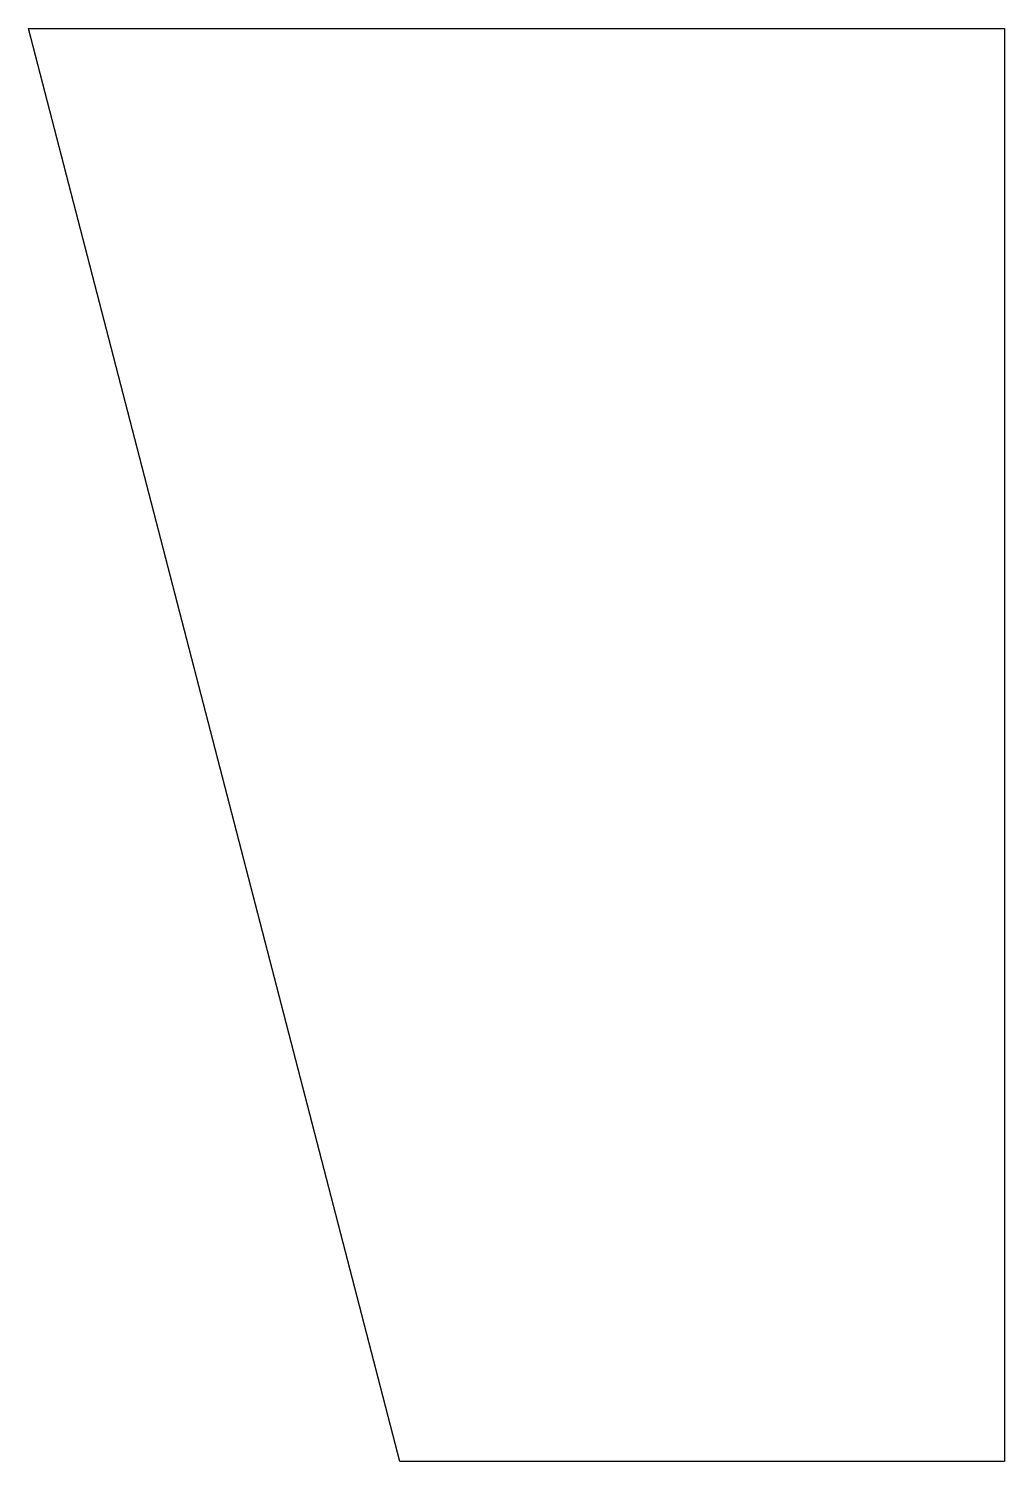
# Model space of a CAD drawing. Header units: metres. Extents: x 0 to 102, y 270 to 420.
import ezdxf

# ---------------------------------------------------------------- set-up
doc = ezdxf.new("R2010")
doc.units = ezdxf.units.M

msp = doc.modelspace()

# ---------------------------------------------------------------- linework, layer by layer
at = {"layer": 'OuterContour', "color": 3, "linetype": 'Continuous'}
msp.add_lwpolyline([(0, 420), (102.2, 420), (102.2, 270), (38.87, 270)], close=True, dxfattribs=at)

doc.saveas('drawing.dxf')
